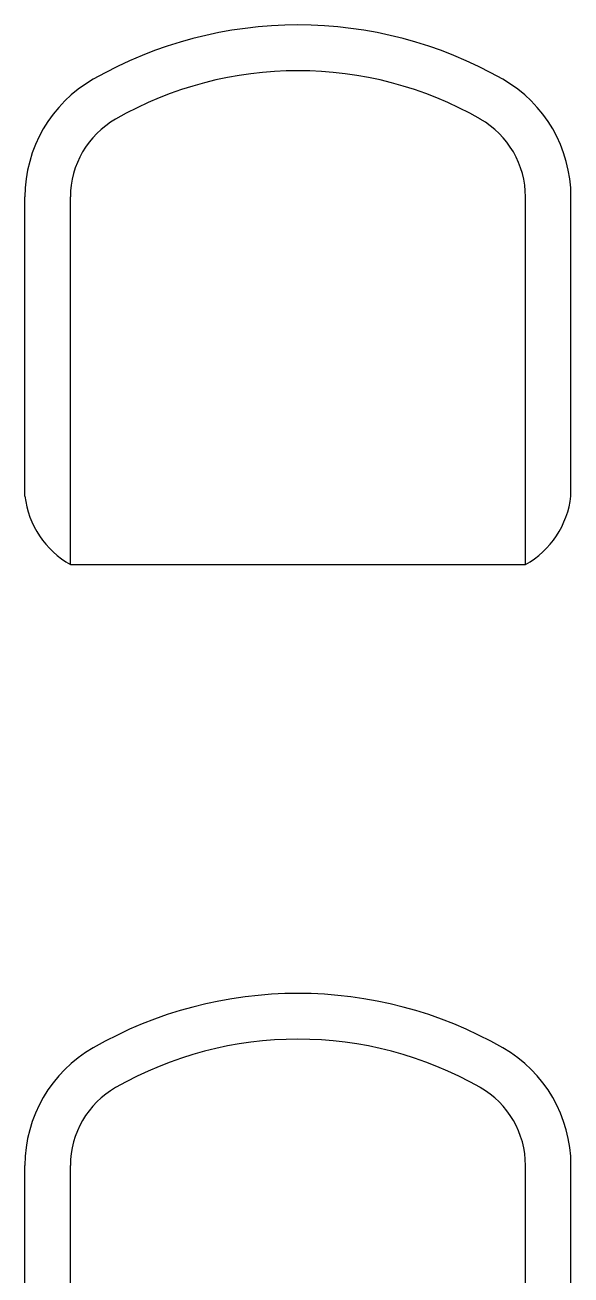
# Model space of a CAD drawing. Header units: inches. Extents: x 16928 to 514628, y -1471 to 241387.
# Drawn here: x 53036 to 53645, y 31083 to 32477 of the extents above; entities that cross this region are included whole.
import ezdxf

# ---------------------------------------------------------------- set-up
doc = ezdxf.new("R2010")
doc.units = ezdxf.units.IN
doc.header["$MEASUREMENT"] = 0
doc.layers.add('Cabinet', color=8, linetype='Continuous')

# ---------------------------------------------------------------- blocks, each defined once
blk = doc.blocks.new('meja mesyuarat')
at = {"color": 8}
for p, q in [((2695.2, 2766.1), (2695.2, 3100)), ((2746, 2689.9), (2746, 3099.9)), ((3254, 2689.9), (3254, 3099.9)), ((3304.8, 2766.1), (3304.8, 3100)), ((2746, 2689.9), (3254, 2689.9)), ((2695.2, 1685.5), (2695.2, 2019.5)), ((2746, 1609.3), (2746, 2019.4)), ((3254, 1609.3), (3254, 2019.4)), ((3304.8, 1685.5), (3304.8, 2019.5))]:
    blk.add_line(p, q, dxfattribs=at)
for centre, radius, start, end in [((3000, 2830.1), 461.7, 60.3254, 119.6746), ((3000, 2830.1), 410.7, 60.283, 119.717), ((2846.2, 3100), 151, 119.6746, 180), ((3153.8, 3100), 151, 0, 60.3254), ((2846, 3099.9), 100, 119.717, 180), ((3154, 3099.9), 100, 0, 60.283), ((2795.7, 2778), 101.2, 186.7783, 240.6019), ((3204.3, 2778), 101.2, 299.3981, 353.2217), ((3000, 1749.6), 461.7, 60.3254, 119.6746), ((2846.2, 2019.5), 151, 119.6746, 180), ((3000, 1749.6), 410.7, 60.283, 119.717), ((3153.8, 2019.5), 151, 0, 60.3254), ((2846, 2019.4), 100, 119.717, 180), ((3154, 2019.4), 100, 0, 60.283)]:
    blk.add_arc(centre, radius, start, end, dxfattribs=at)

msp = doc.modelspace()

# ---------------------------------------------------------------- block references
at = {"layer": 'Cabinet'}
msp.add_blockref('meja mesyuarat', (50340.3, 29185.5), dxfattribs=at)

doc.saveas('drawing.dxf')
